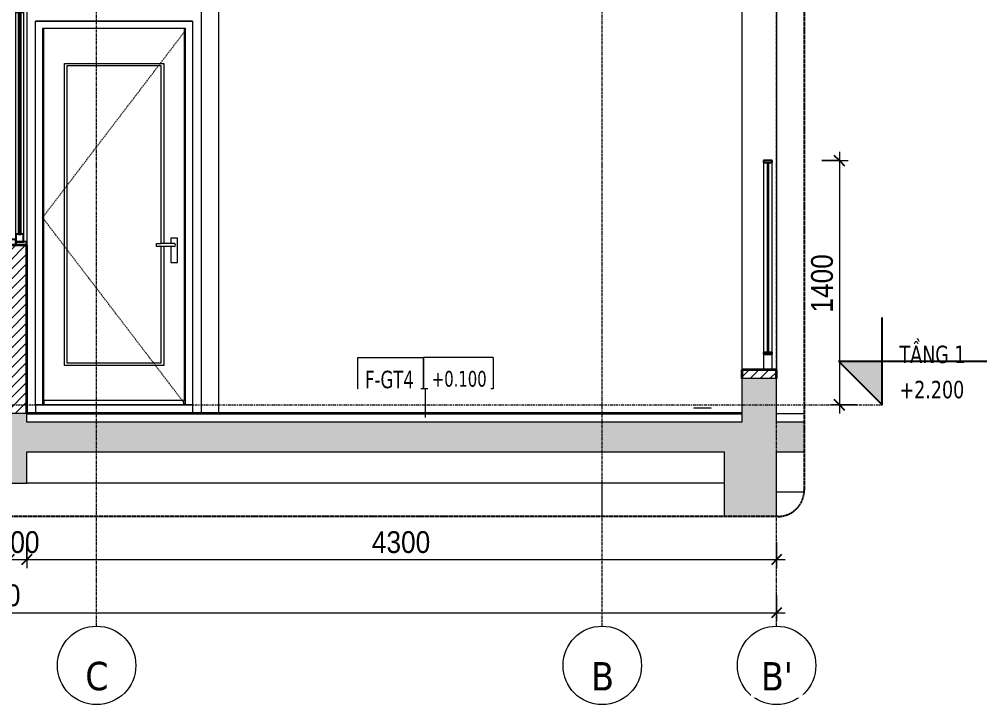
# Model space of a CAD drawing. Header units: millimetres. Extents: x 50254 to 245170, y 481 to 78637.
# Drawn here: x 98446 to 103994, y 481 to 4410 of the extents above; entities that cross this region are included whole.
import ezdxf

# ---------------------------------------------------------------- set-up
doc = ezdxf.new("R2010")
doc.units = ezdxf.units.MM
for name, pattern in [('Centre', [31.75, 6.35, -4.7625, 15.875, -4.7625]), ('Dash', [6, 3, -3]), ('Grid Line', [22.225, 12.7, -3.175, 3.175, -3.175]), ('Hidden', [7.14375, 4.7625, -2.38125])]:
    doc.linetypes.add(name, pattern=pattern)
for name, color, linetype, lineweight in [('0-4', 90, 'Continuous', 5), ('A-ANNO-DIMS', 211, 'Continuous', 9), ('A-ANNO-DIMS-50', 211, 'Continuous', 9), ('A-DETL-GENF', 92, 'Continuous', 18), ('A-DETL-GENF-4', 92, 'Hidden', 25), ('A-DETL-GENF-5', 9, 'Continuous', 18), ('A-DETL-GENF-HDLN-1', 7, 'Dash', 18), ('A-DETL-THIN', 151, 'Continuous', 18), ('A-DOOR', 31, 'Continuous', 18), ('A-DOOR-1', 7, 'Continuous', 18), ('A-FLOR-2', 7, 'Continuous', 18), ('A-FLOR-FNSH-1', 250, 'Continuous', 35), ('A-FLOR-HRAL', 11, 'Continuous', 18), ('A-FLOR-HRAL-2', 7, 'Continuous', 18), ('A-FLOR-HRAL-4', 50, 'Continuous', 25), ('A-FLOR-IDEN', 11, 'Continuous', 9), ('A-FLOR-LEVL', 51, 'Continuous', 9), ('A-FLOR-LEVL-1', 51, 'Continuous', 25), ('A-FLOR-LEVL-2', 51, 'Centre', 9), ('A-GLAZ', 151, 'Continuous', 18), ('A-GLAZ-2', 50, 'Continuous', 25), ('A-GLAZ-4', 7, 'Continuous', 18), ('A-WALL', 113, 'Continuous', 18), ('A-WALL-4', 250, 'Continuous', 35), ('A-WALL-5', 7, 'Continuous', 18), ('A-WALL-PATT-1', 9, 'Continuous', 18), ('M-EQPM', 50, 'Continuous', 18), ('M-EQPM-1', 7, 'Continuous', 18), ('S-BEAM-1', 7, 'Continuous', 18), ('S-COLS', 52, 'Continuous', 18), ('S-COLS-8', 7, 'Continuous', 18), ('S-GRID-1', 1, 'Grid Line', 9), ('S-GRID-IDEN', 1, 'Continuous', 9)]:
    doc.layers.add(name, color=color, linetype=linetype, lineweight=lineweight)
doc.styles.add('Tahoma', font='tahoma.ttf', dxfattribs={"width": 0.8, "height": 100})
doc.styles.add('Tahoma_1', font='tahoma.ttf', dxfattribs={"width": 0.8, "height": 90})
doc.styles.add('Tahoma_B', font='tahomabd.ttf', dxfattribs={"height": 162.5})
doc.styles.add('Tahoma_B_1', font='tahomabd.ttf', dxfattribs={"width": 0.85, "height": 100})
doc.styles.add('UTM Avo', font='', dxfattribs={"width": 0.9, "height": 125})
doc.styles.get('UTM Avo').set_extended_font_data('UTM Avo')
doc.dimstyles.new('1_Dim_chi_tiet_2_5', dxfattribs={"dimscale": 304.8, "dimtxt": 124.912619, "dimasz": 0.19685, "dimexe": 0.164042, "dimexo": 0.0625, "dimgap": 0.016404, "dimtad": 1, "dimdec": 0, "dimrnd": 5, "dimzin": 0, "dimdsep": 46, "dimtxsty": 'UTM Avo', "dimblk1": 'OBLIQUE', "dimblk2": 'OBLIQUE', "dimsah": 1, "dimcen": 0.09, "dimdle": 0.164042, "dimazin": 0, "dimtfac": 1, "dimtdec": 4, "dimtix": 1, "dimtmove": 0, "dimatfit": 3, "dimfxl": 0.328084, "dimfxlon": 1, "dimtvp": 1, "dimtolj": 1, "dimtzin": 0, "dimarcsym": 2})
pattern_1 = [(45, (-26946.536, 15375), (-28.28427, 28.28427), [])]

# ---------------------------------------------------------------- blocks, each defined once
blk = doc.blocks.new('NCV_TKTC_KET CAU_rvt-4-TKCS_CĂN HỘ LOẠI 1 - MẶT CẮT 3')
at = {"layer": 'S-BEAM-1'}
for p, q in [((-28835.2, 1750), (-28836.9, 1750)), ((-24836.9, 1750), (-28835.2, 1750)), ((-24379.9, 1700), (-24536.9, 1700))]:
    blk.add_line(p, q, dxfattribs=at)
at = {"layer": 'S-COLS-8'}
blk.add_line((-25536.9, 1560), (-25536.9, 1750), dxfattribs=at)
blk = doc.blocks.new('M_Fixed - 900 x 1400-553070-TKCS_CĂN HỘ LOẠI 1 - MẶT CẮT 3')
at = {"layer": 'A-GLAZ-2'}
for p, q in [((-28899.9, 4515), (-28936.9, 4515)), ((-28936.9, 4515), (-28936.9, 4483)), ((-28836.9, 4515), (-28899.9, 4515)), ((-28899.9, 4515), (-28899.9, 4496)), ((-28899.9, 4483), (-28899.9, 4515)), ((-28855.9, 4496), (-28899.9, 4496)), ((-28899.9, 4496), (-28899.9, 4452)), ((-28899.9, 4496), (-28836.9, 4496)), ((-28855.9, 4452), (-28855.9, 4496)), ((-28836.9, 4496), (-28836.9, 4515)), ((-28936.9, 4483), (-28899.9, 4483)), ((-28899.9, 4452), (-28855.9, 4452)), ((-28871.9, 4452), (-28883.9, 4452)), ((-28883.9, 4452), (-28883.9, 3178)), ((-28871.9, 3178), (-28871.9, 4452)), ((-28855.9, 3178), (-28899.9, 3178)), ((-28899.9, 3178), (-28899.9, 3134)), ((-28883.9, 3178), (-28871.9, 3178)), ((-28855.9, 3134), (-28855.9, 3178)), ((-28899.9, 3147), (-28936.9, 3147)), ((-28936.9, 3147), (-28936.9, 3115)), ((-28936.9, 3115), (-28899.9, 3115)), ((-28899.9, 3115), (-28899.9, 3147)), ((-28899.9, 3134), (-28855.9, 3134)), ((-28836.9, 3134), (-28899.9, 3134)), ((-28899.9, 3134), (-28899.9, 3115)), ((-28899.9, 3115), (-28836.9, 3115)), ((-28836.9, 3115), (-28836.9, 3134))]:
    blk.add_line(p, q, dxfattribs=at)
at = {"layer": 'A-GLAZ-4'}
for p, q in [((-28836.9, 4496), (-28836.9, 3134)), ((-28936.9, 3147), (-28936.9, 4483)), ((-28899.9, 3178), (-28899.9, 4452)), ((-28855.9, 4452), (-28855.9, 3178))]:
    blk.add_line(p, q, dxfattribs=at)
blk = doc.blocks.new('THU NUOC - THU NUOC-455054-TKCS_CĂN HỘ LOẠI 1 - MẶT CẮT 3')
at = {"layer": 'M-EQPM-1'}
for p, q in [((-25011.9, 5583.2), (-24911.9, 5583.2)), ((-25011.9, 5583.2), (-25011.9, 5580)), ((-24911.9, 5580), (-25011.9, 5580)), ((-24911.9, 5580), (-24911.9, 5583.2))]:
    blk.add_line(p, q, dxfattribs=at)
blk = doc.blocks.new('Railing - 50 x 10mm-457210-TKCS_CĂN HỘ LOẠI 1 - MẶT CẮT 3')
at = {"layer": 'A-FLOR-HRAL-2'}
for p, q in [((-24611.9, 3590), (-24611.9, 2500)), ((-24561.9, 2500), (-24561.9, 3590)), ((-24611.9, 2490), (-24611.9, 2400)), ((-24561.9, 2400), (-24561.9, 2490))]:
    blk.add_line(p, q, dxfattribs=at)
blk = doc.blocks.new('Railing - 10mm-457212-TKCS_CĂN HỘ LOẠI 1 - MẶT CẮT 3')
at = {"layer": 'A-FLOR-HRAL-2'}
for p, q in [((-24591.9, 3590), (-24591.9, 2500)), ((-24581.9, 2500), (-24581.9, 3590))]:
    blk.add_line(p, q, dxfattribs=at)
blk = doc.blocks.new('Railing - Railing-641392-TKCS_CĂN HỘ LOẠI 1 - MẶT CẮT 3')
at = {"layer": 'A-FLOR-HRAL-4'}
for p, q in [((-24611.9, 3600), (-24611.9, 3590)), ((-24561.9, 3600), (-24611.9, 3600)), ((-24611.9, 3590), (-24561.9, 3590)), ((-24561.9, 3590), (-24561.9, 3600)), ((-24561.9, 2500), (-24611.9, 2500)), ((-24611.9, 2500), (-24611.9, 2490)), ((-24561.9, 2490), (-24561.9, 2500)), ((-24611.9, 2490), (-24561.9, 2490))]:
    blk.add_line(p, q, dxfattribs=at)
for name in ['Railing - 50 x 10mm-457210-TKCS_CĂN HỘ LOẠI 1 - MẶT CẮT 3', 'Railing - 10mm-457212-TKCS_CĂN HỘ LOẠI 1 - MẶT CẮT 3']:
    blk.add_blockref(name, (0, 0))
blk = doc.blocks.new('DOOR_CW_01 CANH MO-PANEL KINH - DIG_01-900x2200-CỬA NHÔM KÍNH-400860-TKCS_CĂN HỘ LOẠI 1 - MẶT CẮT 3')
at = {"layer": 'A-DETL-GENF-HDLN-1'}
for p, q in [((-28746.9, 3273.5), (-27926.9, 4347)), ((-27926.9, 2200), (-28746.9, 3273.5))]:
    blk.add_line(p, q, dxfattribs=at)
at = {"layer": 'A-DOOR-1'}
for p, q in [((-27886.9, 4400), (-28786.9, 4400)), ((-28786.9, 2200), (-28786.9, 4400)), ((-27886.9, 4400), (-27886.9, 2200)), ((-28746.9, 4360), (-28746.9, 2200)), ((-28746.9, 4360), (-27926.9, 4360)), ((-28741.9, 4358), (-28741.9, 2226)), ((-27931.9, 4358), (-28741.9, 4358)), ((-27931.9, 2226), (-27931.9, 4358)), ((-27926.9, 2200), (-27926.9, 4360)), ((-28621.9, 4158), (-28051.9, 4158)), ((-28621.9, 2426), (-28621.9, 4158)), ((-28066.9, 4143), (-28606.9, 4143)), ((-28606.9, 4143), (-28606.9, 2441)), ((-28066.9, 3124.5), (-28066.9, 4143)), ((-28051.9, 4158), (-28051.9, 3124.5)), ((-28092.7, 3124.5), (-28066.9, 3124.5)), ((-28092.7, 3107.5), (-28092.7, 3124.5)), ((-28066.9, 3107.5), (-28092.7, 3107.5)), ((-27991.9, 3124.5), (-28066.9, 3124.5)), ((-28066.9, 2441), (-28066.9, 3107.5)), ((-27991.9, 3107.5), (-28066.9, 3107.5)), ((-28051.9, 3107.5), (-28051.9, 2426)), ((-28011.7, 3156), (-28011.7, 3124.5)), ((-27972.2, 3156), (-28011.7, 3156)), ((-28011.7, 3107.5), (-28011.7, 3016)), ((-27972.2, 3016), (-27972.2, 3156)), ((-28011.7, 3016), (-27972.2, 3016)), ((-28051.9, 2426), (-28621.9, 2426)), ((-28606.9, 2441), (-28066.9, 2441)), ((-28741.9, 2226), (-27931.9, 2226)), ((-28736.9, 2200), (-28736.9, 2226)), ((-27936.9, 2200), (-27936.9, 2226)), ((-28746.9, 2200), (-28786.9, 2200)), ((-27886.9, 2200), (-27926.9, 2200))]:
    blk.add_line(p, q, dxfattribs=at)
for start, end in [(0, 90), (270, 0)]:
    blk.add_arc((-27991.9, 3116), 8.5, start, end, dxfattribs=at)
blk = doc.blocks.new('NCV_TKTC_TANG 1_rvt-2-TKCS_CĂN HỘ LOẠI 1 - MẶT CẮT 3')
at = {"layer": 'A-WALL-PATT-1'}
h = blk.add_hatch(dxfattribs=at)
h.set_pattern_fill('FP_8', color=256, style=0, pattern_type=2)
h.set_pattern_definition(pattern_1)
h.paths.add_polyline_path([(-28836.9, 2150), (-28836.9, 3115), (-28936.9, 3115), (-28936.9, 2150), (-28841.9, 2150)])
h.paths.add_polyline_path([(-28836.9, 4515), (-28836.9, 5150), (-28936.9, 5150), (-28936.9, 4515)])
h = blk.add_hatch(dxfattribs=at)
h.set_pattern_fill('FP_8', color=256, style=0, pattern_type=2)
h.set_pattern_definition(pattern_1)
h.paths.add_polyline_path([(-24561.9, 2350), (-24536.9, 2350), (-24536.9, 2400), (-24736.9, 2400), (-24736.9, 2350), (-24611.9, 2350)])
at = {"layer": 'A-FLOR-2'}
for p, q in [((-28786.9, 2200), (-27886.9, 2200)), ((-28786.9, 2200), (-28786.9, 2150)), ((-27886.9, 2200), (-27886.9, 2150))]:
    blk.add_line(p, q, dxfattribs=at)
at = {"layer": 'A-FLOR-FNSH-1'}
blk.add_line((-24736.9, 2150), (-28836.9, 2150), dxfattribs=at)
at = {"layer": 'A-WALL-4'}
for p, q in [((-28836.9, 3115), (-28936.9, 3115)), ((-28836.9, 2150), (-28836.9, 3115)), ((-24736.9, 2400), (-24736.9, 2350)), ((-24536.9, 2400), (-24736.9, 2400)), ((-24536.9, 2350), (-24536.9, 2400))]:
    blk.add_line(p, q, dxfattribs=at)
at = {"layer": 'A-WALL-5'}
for p, q in [((-27836.9, 5330), (-27836.9, 2150)), ((-28786.9, 2250), (-28786.9, 4400)), ((-28786.9, 4400), (-27886.9, 4400)), ((-27886.9, 4400), (-27886.9, 2250)), ((-28786.9, 2200), (-28786.9, 2250)), ((-27886.9, 2250), (-27886.9, 2200)), ((-27886.9, 2200), (-28786.9, 2200))]:
    blk.add_line(p, q, dxfattribs=at)
at = {"layer": 'S-COLS-8'}
for p, q in [((-27836.9, 5330), (-27836.9, 2150)), ((-27736.9, 5330), (-27736.9, 2150))]:
    blk.add_line(p, q, dxfattribs=at)
at = {"layer": 'A-DOOR'}
blk.add_blockref('DOOR_CW_01 CANH MO-PANEL KINH - DIG_01-900x2200-CỬA NHÔM KÍNH-400860-TKCS_CĂN HỘ LOẠI 1 - MẶT CẮT 3', (0, 0), dxfattribs=at)
at = {"layer": 'A-FLOR-HRAL'}
blk.add_blockref('Railing - Railing-641392-TKCS_CĂN HỘ LOẠI 1 - MẶT CẮT 3', (0, 0), dxfattribs=at)
at = {"layer": 'A-GLAZ'}
blk.add_blockref('M_Fixed - 900 x 1400-553070-TKCS_CĂN HỘ LOẠI 1 - MẶT CẮT 3', (0, 0), dxfattribs=at)
at = {"layer": 'M-EQPM'}
blk.add_blockref('THU NUOC - THU NUOC-455054-TKCS_CĂN HỘ LOẠI 1 - MẶT CẮT 3', (0, -3400), dxfattribs=at)
blk = doc.blocks.new('BORDER VIEW - BORDER VIEW-3678690-TKCS_CĂN HỘ LOẠI 1 - MẶT CẮT 3')
at = {"layer": 'A-DETL-GENF-4'}
for p, q in [((-24378.5, 5756), (-24378.5, 1710)), ((-24528.5, 1560), (-33686.9, 1560))]:
    blk.add_line(p, q, dxfattribs=at)
blk.add_arc((-24528.5, 1710), 150, 270, 360, dxfattribs=at)
blk = doc.blocks.new('Level - CAO ĐỘ LEVEL-350587-TKCS_CĂN HỘ LOẠI 1 - MẶT CẮT 3')
at = {"layer": 'A-FLOR-LEVL'}
blk.add_hatch(color=256, dxfattribs=at).paths.add_polyline_path([(-23932.1, 2450), (-23932.1, 2200), (-24182.1, 2450)])
at = {"layer": 'A-FLOR-LEVL-1'}
for p, q in [((-23932.1, 2200), (-23932.1, 2700)), ((-24182.1, 2450), (-23932.1, 2200)), ((-24182.1, 2450), (-23332.1, 2450))]:
    blk.add_line(p, q, dxfattribs=at)
blk = doc.blocks.new('Grid - M_Grid Head - Circle-353313-TKCS_CĂN HỘ LOẠI 1 - MẶT CẮT 3')
at = {"layer": 'S-GRID-IDEN'}
blk.add_circle((-25536.9, 705.6), 225, dxfattribs=at)
blk = doc.blocks.new('DIMBLOCK54-TKCS_CĂN HỘ LOẠI 1 - MẶT CẮT 3')
at = {"layer": 'A-ANNO-DIMS-50', "lineweight": 25}
for p, q in [((103148.9, 3600), (103118.9, 3630)), ((103148.9, 3600), (103178.9, 3570)), ((103148.9, 2200), (103118.9, 2230)), ((103148.9, 2200), (103178.9, 2170))]:
    blk.add_line(p, q, dxfattribs=at)
at = {"layer": 'A-ANNO-DIMS-50'}
for p, q in [((103148.9, 3650), (103148.9, 2150)), ((103048.9, 3600), (103198.9, 3600)), ((103148.9, 3600), (103048.9, 3600)), ((103248.9, 2200), (103098.9, 2200)), ((103148.9, 2200), (103248.9, 2200))]:
    blk.add_line(p, q, dxfattribs=at)
at = {"layer": 'A-ANNO-DIMS-50', "color": 0, "insert": (102986.5, 2728.8), "char_height": 125, "width": 410.824, "attachment_point": 1, "rotation": 90, "line_spacing_factor": 1.110334, "style": 'UTM Avo'}
blk.add_mtext('1400', dxfattribs=at)
blk = doc.blocks.new('_Oblique')
at = {"color": 0, "linetype": 'ByBlock', "lineweight": -2}
blk.add_line((-0.5, -0.5), (0.5, 0.5), dxfattribs=at)
blk = doc.blocks.new('DIMBLOCK57-TKCS_CĂN HỘ LOẠI 1 - MẶT CẮT 3')
at = {"layer": 'A-ANNO-DIMS-50'}
for p, q in [((98388.7, 1412.9), (98388.7, 1262.9)), ((98388.7, 1312.9), (98388.7, 1412.9)), ((98488.7, 1412.9), (98488.7, 1262.9)), ((98488.7, 1312.9), (98488.7, 1412.9)), ((98388.7, 1312.9), (98488.7, 1312.9))]:
    blk.add_line(p, q, dxfattribs=at)
at = {"layer": 'A-ANNO-DIMS-50', "lineweight": 25}
for p, q in [((98388.7, 1312.9), (98418.7, 1342.9)), ((98488.7, 1312.9), (98518.7, 1342.9)), ((98388.7, 1312.9), (98358.7, 1282.9)), ((98488.7, 1312.9), (98458.7, 1282.9))]:
    blk.add_line(p, q, dxfattribs=at)
at = {"layer": 'A-ANNO-DIMS-50', "color": 0, "insert": (98310.4, 1475.3), "char_height": 125, "width": 308.118, "attachment_point": 1, "line_spacing_factor": 1.110334, "style": 'UTM Avo'}
blk.add_mtext('100', dxfattribs=at)
blk = doc.blocks.new('DIMBLOCK58-TKCS_CĂN HỘ LOẠI 1 - MẶT CẮT 3')
at = {"layer": 'A-ANNO-DIMS-50'}
for p, q in [((98488.7, 1412.9), (98488.7, 1262.9)), ((98488.7, 1312.9), (98488.7, 1412.9)), ((102788.7, 1412.9), (102788.7, 1262.9)), ((102788.7, 1312.9), (102788.7, 1412.9)), ((98488.7, 1312.9), (102838.7, 1312.9))]:
    blk.add_line(p, q, dxfattribs=at)
at = {"layer": 'A-ANNO-DIMS-50', "lineweight": 25}
for p, q in [((98488.7, 1312.9), (98518.7, 1342.9)), ((102788.7, 1312.9), (102818.7, 1342.9)), ((98488.7, 1312.9), (98458.7, 1282.9)), ((102788.7, 1312.9), (102758.7, 1282.9))]:
    blk.add_line(p, q, dxfattribs=at)
at = {"layer": 'A-ANNO-DIMS-50', "color": 0, "insert": (100467.6, 1475.3), "char_height": 125, "width": 410.824, "attachment_point": 1, "line_spacing_factor": 1.110334, "style": 'UTM Avo'}
blk.add_mtext('4300', dxfattribs=at)
blk = doc.blocks.new('DIMBLOCK59-TKCS_CĂN HỘ LOẠI 1 - MẶT CẮT 3')
at = {"layer": 'A-ANNO-DIMS-50'}
for p, q in [((93788.7, 1107.6), (93788.7, 957.6)), ((93788.7, 1007.6), (93788.7, 1107.6)), ((102788.7, 1107.6), (102788.7, 957.6)), ((102788.7, 1007.6), (102788.7, 1107.6)), ((93738.7, 1007.6), (102838.7, 1007.6))]:
    blk.add_line(p, q, dxfattribs=at)
at = {"layer": 'A-ANNO-DIMS-50', "lineweight": 25}
for p, q in [((93788.7, 1007.6), (93758.7, 977.6)), ((93788.7, 1007.6), (93818.7, 1037.6)), ((102788.7, 1007.6), (102758.7, 977.6)), ((102788.7, 1007.6), (102818.7, 1037.6))]:
    blk.add_line(p, q, dxfattribs=at)
at = {"layer": 'A-ANNO-DIMS-50', "color": 0, "insert": (98117.6, 1170), "char_height": 125, "width": 410.824, "attachment_point": 1, "line_spacing_factor": 1.110334, "style": 'UTM Avo'}
blk.add_mtext('9000', dxfattribs=at)
blk = doc.blocks.new('TAG SAN - TTG - TAG FFL-4075299-TKCS_CĂN HỘ LOẠI 1 - MẶT CẮT 3')
at = {"layer": 'A-FLOR-IDEN'}
for p, q in [((-26938.9, 2292.4), (-26938.9, 2471.2)), ((-26938.9, 2471.2), (-26562.9, 2471.2)), ((-26562.9, 2471.2), (-26562.9, 2292.4)), ((-26162.9, 2471.2), (-26562.9, 2471.2)), ((-26562.9, 2292.4), (-26562.9, 2471.2)), ((-26162.9, 2471.2), (-26162.9, 2292.4)), ((-26562.9, 2292.4), (-26938.9, 2292.4)), ((-26162.9, 2292.4), (-26562.9, 2292.4))]:
    blk.add_line(p, q, dxfattribs=at)

msp = doc.modelspace()

# ---------------------------------------------------------------- hatches: boundary and pattern name
at = {"layer": 'A-DETL-GENF-5'}
h = msp.add_hatch(dxfattribs=at)
h.set_pattern_fill('FP_7', color=256, style=0, pattern_type=2)
h.set_pattern_definition([(50, (100379.14, 15375), (364.368, -31.8783), [38.1, -419.1]), (355, (100379.14, 15375), (-70.486, 382.113), [30.48, -335.28]), (100.451, (100409.5, 15372.34), (293.885, 350.233), [32.38, -356.18]), (46.184, (100379.14, 15476.6), (542.158, -84.086), [57.15, -628.65]), (96.636, (100424.3, 15469.6), (474.805, 494.855), [48.57, -534.27]), (351.184, (100379.14, 15476.6), (474.81, 494.85), [45.72, -502.92]), (21, (100429.94, 15451.2), (303.2285, -204.5305), [38.1, -419.1]), (326, (100429.94, 15451.2), (123.604, 368.376), [30.48, -335.28]), (71.451, (100455.2, 15434.16), (426.834, 163.843), [32.38, -356.18]), (37.5, (100379.14, 15375), (6.1766, 169.1102), [3.353, -327.863, 3.353, -337.007, -336.55]), (37.5, (100379.14, 15375), (6.1766, 169.1102), [-671.576, 3.353, -333.197]), (7.5, (100379.14, 15375), (133.6389, 200.3615), [3.353, -190.703, 3.353, -320.243, -128.27]), (7.5, (100379.14, 15375), (133.6389, 200.3615), [-517.652, 3.353, -124.917]), (327.5, (100265.85, 15375), (271.1818, -11.4584), [3.353, -123.647, 3.353, -392.887, -525.78]), (327.5, (100265.85, 15375), (271.1818, -11.4584), [-523.24, 3.353, -522.427]), (317.5, (100215.05, 15375), (296.2585, 50.853), [3.353, -161.747, 3.353, -259.791, -373.38]), (317.5, (100215.05, 15375), (296.2585, 50.853), [-428.244, 3.353, -370.027]), (45, (100379.14, 15375), (-125.7236, 125.7236), []), (45, (100379.14, 15565.5), (-125.7236, 125.7236), [])])
h.paths.add_polyline_path([(102588.7, 1560), (102788.7, 1560), (102788.7, 1930), (102947.1, 1930), (102947.1, 2100), (102788.7, 2100), (102788.7, 2350), (102588.7, 2350), (102588.7, 2100), (98488.7, 2100), (98488.7, 2150), (93790.7, 2149.9), (93790.7, 2130), (93488.7, 2130), (93488.7, 1960), (93790.7, 1960), (93790.7, 1700), (94390.7, 1700), (94390.7, 1980), (98288.7, 1980), (98288.7, 1750), (98488.7, 1750), (98488.7, 1930), (102488.7, 1930), (102488.7, 1560), (102528.6, 1560)])

# ---------------------------------------------------------------- linework, layer by layer
at = {"layer": 'A-DETL-THIN'}
for p, q in [((102788.7, 2350), (102588.7, 2350)), ((102588.7, 2350), (102588.7, 2100)), ((102788.7, 2100), (102788.7, 2350)), ((98488.7, 2150), (93790.7, 2150)), ((98488.7, 2100), (98488.7, 2150)), ((102588.7, 2100), (98488.7, 2100)), ((102947.1, 2100), (102788.7, 2100)), ((98488.7, 1750), (98488.7, 1930)), ((98488.7, 1930), (102488.7, 1930)), ((102488.7, 1930), (102488.7, 1560)), ((102788.7, 1560), (102788.7, 1930)), ((102788.7, 1930), (102947.1, 1930)), ((98288.7, 1750), (98488.7, 1750))]:
    msp.add_line(p, q, dxfattribs=at)
at = {"layer": 'A-FLOR-IDEN'}
msp.add_line((100774.7, 2126.4), (100774.7, 2292.4), dxfattribs=at)
at = {"layer": 'A-FLOR-LEVL-2'}
msp.add_line((93027.5, 2200), (103393.5, 2200), dxfattribs=at)
at = {"layer": 'A-WALL'}
for p, q in [((102788.7, 2150), (102947.1, 2150)), ((102945.8, 1700), (102788.7, 1700))]:
    msp.add_line(p, q, dxfattribs=at)
at = {"layer": 'S-COLS'}
for p, q in [((102588.7, 4950), (102588.7, 2400)), ((102788.7, 4950), (102788.7, 2400))]:
    msp.add_line(p, q, dxfattribs=at)
at = {"layer": 'S-GRID-1'}
for p, q in [((98888.7, 2180.6), (98888.7, 5140.4)), ((101788.7, 2180.6), (101788.7, 5140.4)), ((102788.7, 2180.6), (102788.7, 5140.4)), ((98888.7, 930.6), (98888.7, 2180.6)), ((101788.7, 930.6), (101788.7, 2180.6)), ((102788.7, 930.6), (102788.7, 2180.6))]:
    msp.add_line(p, q, dxfattribs=at)

# ---------------------------------------------------------------- block references
at = {"layer": '0-4'}
for name in ['NCV_TKTC_KET CAU_rvt-4-TKCS_CĂN HỘ LOẠI 1 - MẶT CẮT 3', 'NCV_TKTC_TANG 1_rvt-2-TKCS_CĂN HỘ LOẠI 1 - MẶT CẮT 3']:
    msp.add_blockref(name, (127325.7, 0), dxfattribs=at)
at = {"layer": 'A-DETL-GENF'}
msp.add_blockref('BORDER VIEW - BORDER VIEW-3678690-TKCS_CĂN HỘ LOẠI 1 - MẶT CẮT 3', (127325.7, 0), dxfattribs=at)
at = {"layer": 'A-FLOR-IDEN'}
msp.add_blockref('TAG SAN - TTG - TAG FFL-4075299-TKCS_CĂN HỘ LOẠI 1 - MẶT CẮT 3', (127325.7, 0), dxfattribs=at)
at = {"layer": 'A-FLOR-LEVL-1'}
msp.add_blockref('Level - CAO ĐỘ LEVEL-350587-TKCS_CĂN HỘ LOẠI 1 - MẶT CẮT 3', (127325.7, 0), dxfattribs=at)
at = {"layer": 'S-GRID-IDEN'}
for p in [(124425.7, 0), (127325.7, 0), (128325.7, 0)]:
    msp.add_blockref('Grid - M_Grid Head - Circle-353313-TKCS_CĂN HỘ LOẠI 1 - MẶT CẮT 3', p, dxfattribs=at)

# ---------------------------------------------------------------- texts
at = {"layer": 'A-FLOR-LEVL', "char_height": 100, "line_spacing_factor": 0.996129, "style": 'Tahoma_B_1'}
for s, insert, width, attachment_point in [('\\pt510,1020,1530,2040,2550,3060,3570,4080,4590,5100,5610,6120,6630,7140,7650,8160,8670,9180,9690,10200,10710,11220,11730,12240,12750,13260,13770,14280,14790,15300,15810,16320;TẦNG 1', (103493.8, 2437.2), 452.625, 7), ('\\pt212.5,425,637.5,850,1062.5,1275,1487.5,1700,1912.5,2125,2337.5,2550,2762.5,2975,3187.5,3400,3612.5,3825,4037.5,4250,4462.5,4675,4887.5,5100,5312.5,5525,5737.5,5950,6162.5,6375,6587.5,6800;+2.200', (103493.8, 2337.5), 441.575, 1)]:
    msp.add_mtext(s, dxfattribs=dict(at, insert=insert, width=width, attachment_point=attachment_point))

# ---------------------------------------------------------------- dimensions: what is measured, and where the dimension line sits
at = {"layer": 'A-ANNO-DIMS'}
dim = msp.add_linear_dim(base=(103148.9, 2200), p1=(103048.9, 3600), p2=(103248.9, 2200), angle=90, dimstyle='1_Dim_chi_tiet_2_5', override={"dimpost": '<>', "dimfxl": 1414.213562}, dxfattribs=at)
dim.commit()
dim.dimension.update_dxf_attribs({"geometry": 'DIMBLOCK54-TKCS_CĂN HỘ LOẠI 1 - MẶT CẮT 3', "text_midpoint": (103079.2, 2900)})
for base, p1, p2, override, picture, middle in [((98488.7, 1312.9), (98388.7, 1412.9), (98488.7, 1412.9), {"dimpost": '<>', "dimfxl": 100}, 'DIMBLOCK57-TKCS_CĂN HỘ LOẠI 1 - MẶT CẮT 3', (98438.7, 1382.6)), ((102788.7, 1312.9), (98488.7, 1412.9), (102788.7, 1412.9), {"dimpost": '<>', "dimfxl": 4300}, 'DIMBLOCK58-TKCS_CĂN HỘ LOẠI 1 - MẶT CẮT 3', (100638.7, 1382.6)), ((102788.7, 1007.6), (93788.7, 1107.6), (102788.7, 1107.6), {"dimpost": '<>', "dimfxl": 9000}, 'DIMBLOCK59-TKCS_CĂN HỘ LOẠI 1 - MẶT CẮT 3', (98288.7, 1077.3))]:
    dim = msp.add_linear_dim(base=base, p1=p1, p2=p2, dimstyle='1_Dim_chi_tiet_2_5', override=override, dxfattribs=at)
    dim.commit()
    dim.dimension.update_dxf_attribs({"geometry": picture, "text_midpoint": middle})

# ---------------------------------------------------------------- next in the draw order: texts
at = {"layer": 'A-FLOR-IDEN', "attachment_point": 5, "line_spacing_factor": 0.996129, "bg_fill": 3, "box_fill_scale": 1.25, "bg_fill_color": 256, "bg_fill_true_color": 13158600, "bg_fill_transparency": 0}
for s, insert, char_height, width, style in [('\\pt4,8,12,16,20,24,28,32,36,40,44,48,52,56,60,64,68,72,76,80,84,88,92,96,100,104,108,112,116,120,124,128;F-GT4', (100568.4, 2344.2), 100, 306.8, 'Tahoma'), ('\\pt3.9996,8.0001,11.9997,16.0002,19.9998,24.0003,27.9999,32.0004,36,39.9996,44.0001,47.9997,52.0002,55.9998,60.0003,63.9999,68.0004,72,75.9996,80.0001,83.9997,88.0002,91.9998,96.0003,99.9999,104.0004,108,111.9996,116.0001,119.9997,124.0002,127.9998;+0.100', (100968.6, 2348.3), 90, 314.8, 'Tahoma_1')]:
    msp.add_mtext(s, dxfattribs=dict(at, insert=insert, char_height=char_height, width=width, style=style))
at = {"layer": 'S-GRID-IDEN', "char_height": 162.5, "attachment_point": 5, "line_spacing_factor": 0.996129, "style": 'Tahoma_B', "bg_fill": 3, "box_fill_scale": 1.25, "bg_fill_color": 256, "bg_fill_true_color": 13158600, "bg_fill_transparency": 0}
for s, insert, width in [('\\pt634.99962,1269.99925,1905.0005,2540.00013,3174.99975,3809.99937,4445.00062,5080.00025,5714.99987,6349.9995,6985.00075,7620.00037,8255,8889.99962,9524.99925,10160.0005,10795.00013,11429.99975,12064.99938,12700.00063,13335.00025,13969.99988,14604.9995,15240.00075,15875.00038,16510,17144.99963,17779.99925,18415.0005,19050.00013,19684.99975,20319.99938;C', (98890.8, 643.2), 152), ('\\pt634.99962,1269.99925,1905.0005,2540.00013,3174.99975,3809.99937,4445.00062,5080.00025,5714.99987,6349.9995,6985.00075,7620.00037,8255,8889.99962,9524.99925,10160.0005,10795.00013,11429.99975,12064.99938,12700.00063,13335.00025,13969.99988,14604.9995,15240.00075,15875.00038,16510,17144.99963,17779.99925,18415.0005,19050.00013,19684.99975,20319.99938;B', (101790.8, 643.2), 155.5), ("\\pt634.99962,1269.99925,1905.0005,2540.00013,3174.99975,3809.99937,4445.00062,5080.00025,5714.99987,6349.9995,6985.00075,7620.00037,8255,8889.99962,9524.99925,10160.0005,10795.00013,11429.99975,12064.99938,12700.00063,13335.00025,13969.99988,14604.9995,15240.00075,15875.00038,16510,17144.99963,17779.99925,18415.0005,19050.00013,19684.99975,20319.99938;B'", (102790.8, 643.2), 215)]:
    msp.add_mtext(s, dxfattribs=dict(at, insert=insert, width=width))

doc.saveas('drawing.dxf')
